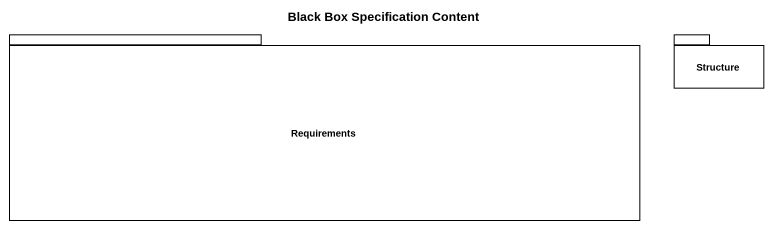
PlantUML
@startuml
title Black Box Specification Content
package Requirements {
}
package Structure {
}
@enduml
